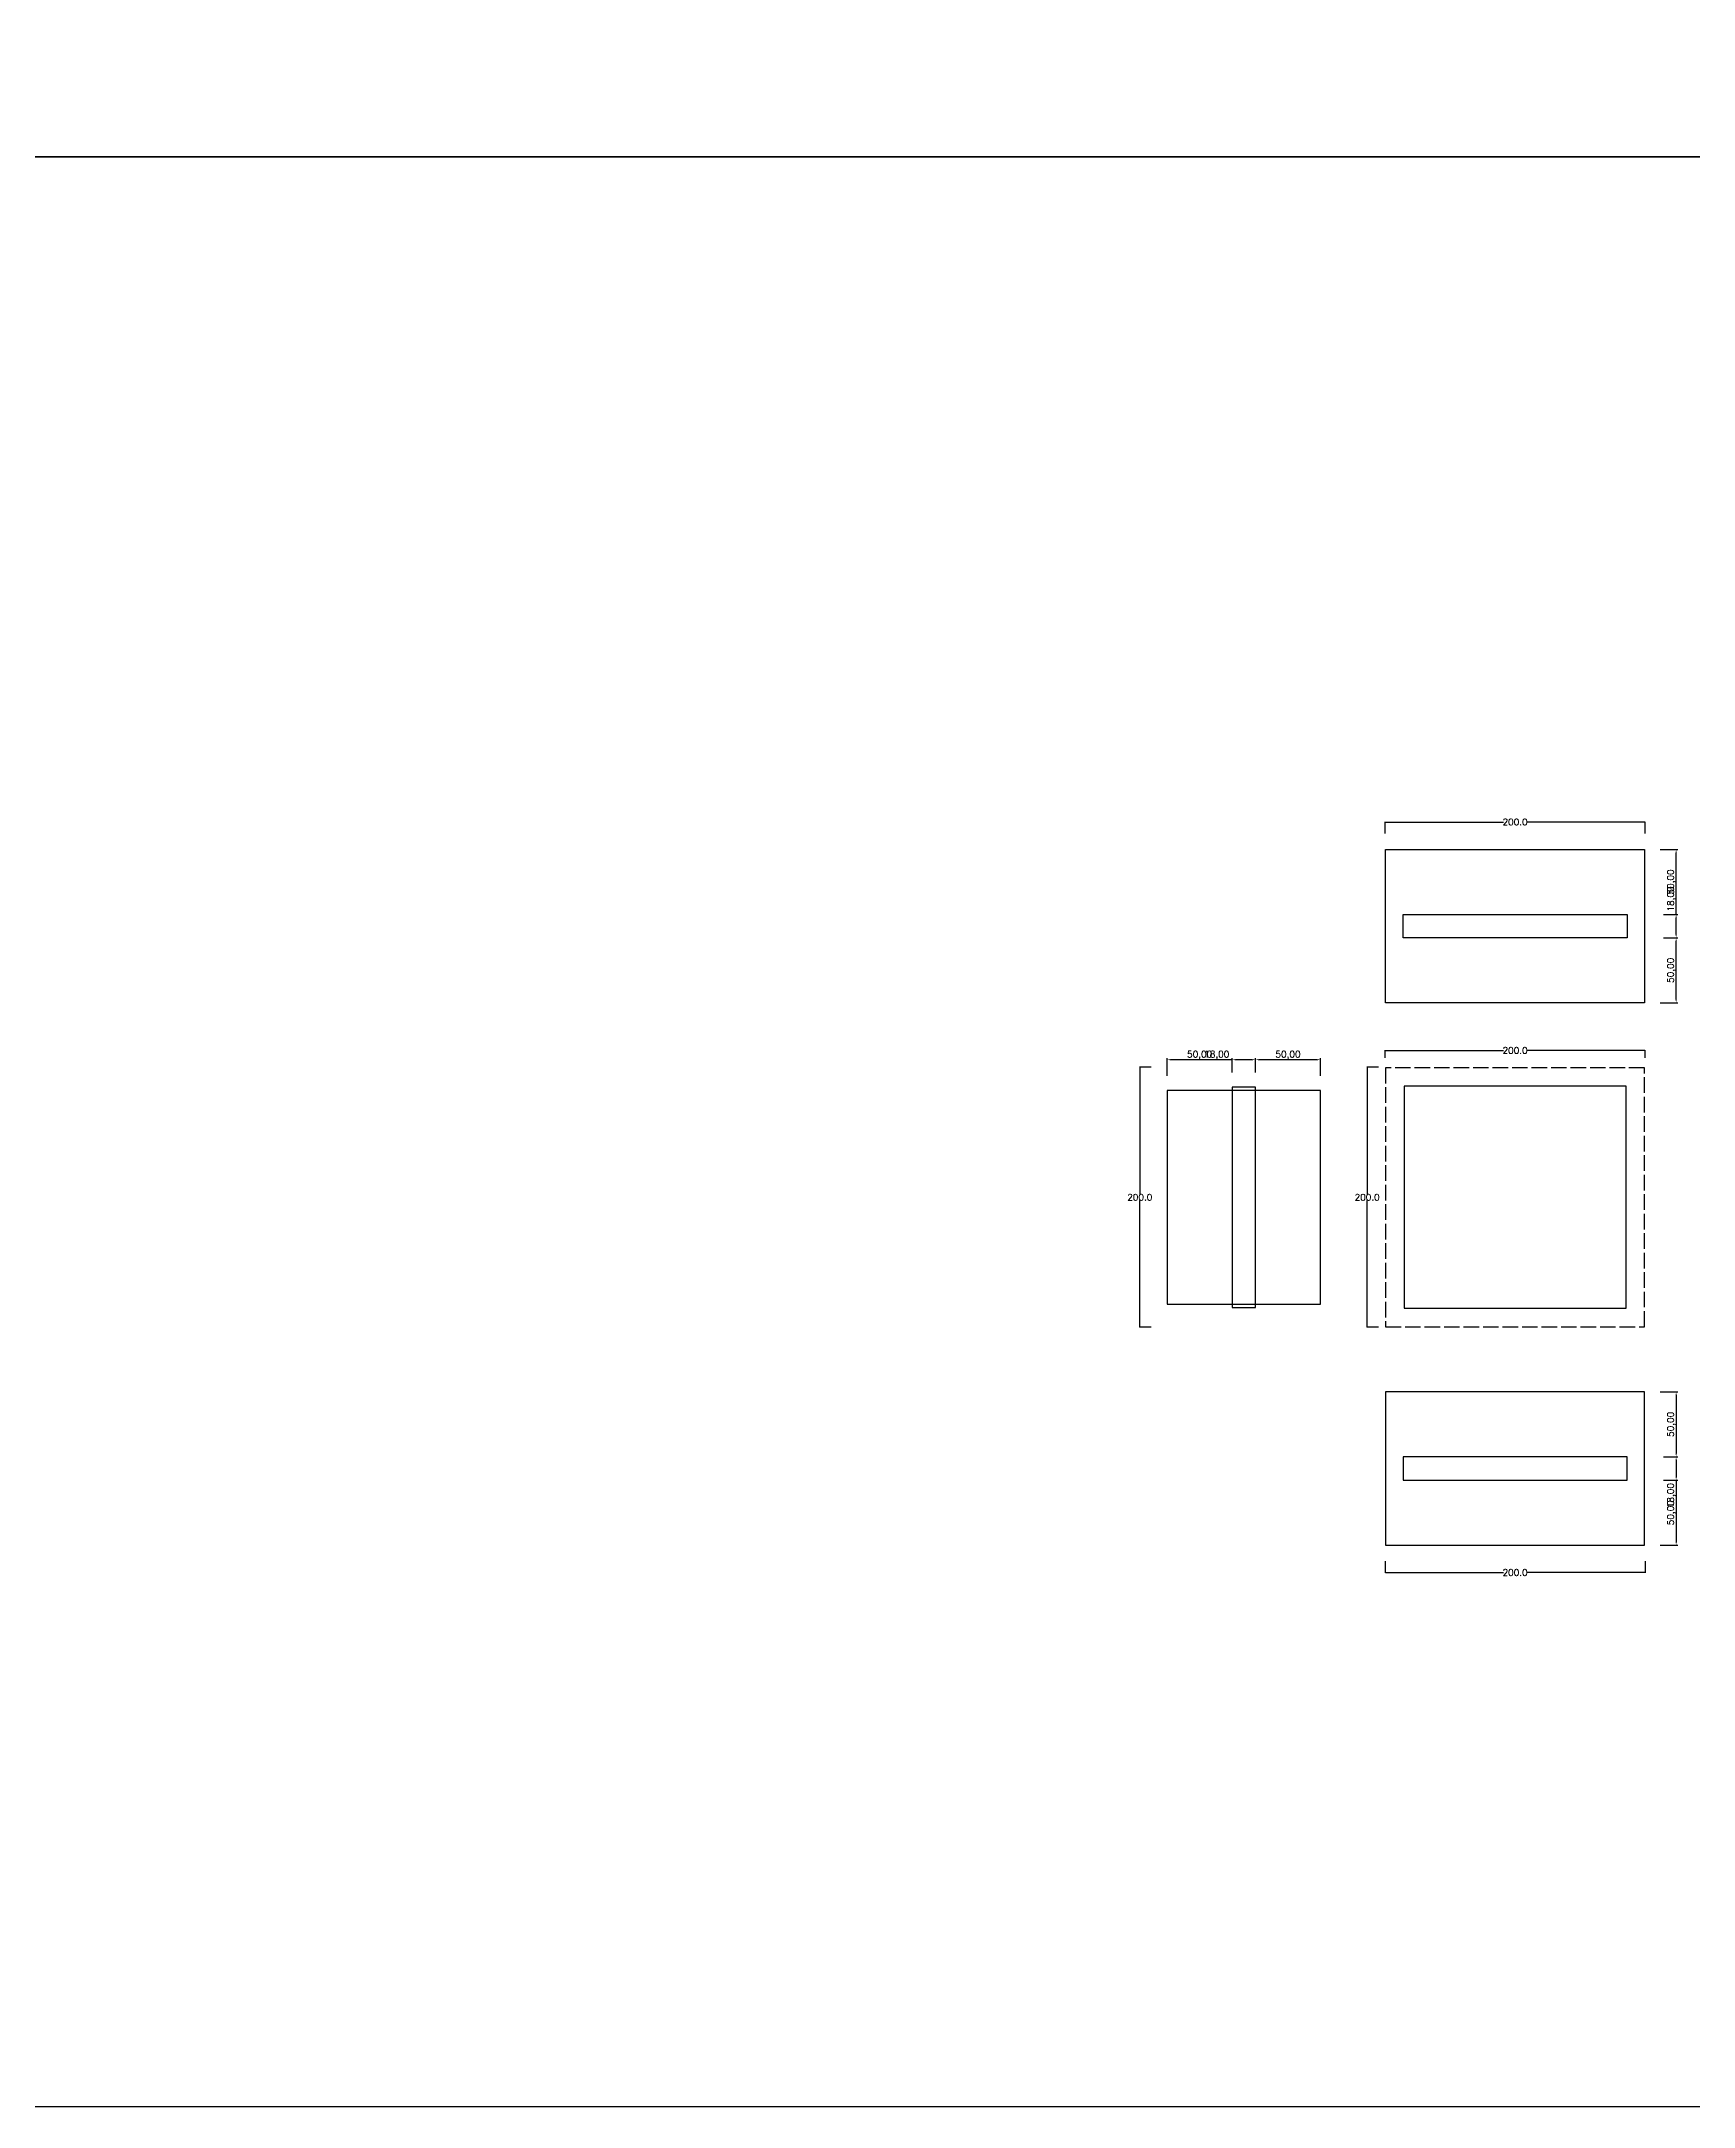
# Model space of a CAD drawing. Header units: millimetres. Extents: x 13291 to 28291, y 200 to 6643.
# Drawn here: x 22517 to 23788, y 200 to 1789 of the extents above; entities that cross this region are included whole.
import ezdxf

# ---------------------------------------------------------------- set-up
doc = ezdxf.new("R2010")
doc.units = ezdxf.units.MM
doc.linetypes.add('ACAD_ISO02W100', pattern=[15, 12, -3])
for name, color, linetype in [('TEXT', 3, 'Continuous'), ('치구', 7, 'Continuous'), ('치수', 7, 'Continuous')]:
    doc.layers.add(name, color=color, linetype=linetype)
doc.styles.get("Standard").update_dxf_attribs({"font": 'txt.shx', "bigfont": 'whgtxt.shx'})
doc.dimstyles.new('ISO-25', dxfattribs={"dimtxt": 2.5, "dimasz": 2.5, "dimexe": 1.25, "dimexo": 0.625, "dimtad": 1, "dimtxsty": 'Standard', "dimcen": 2.5, "dimadec": 0, "dimazin": 0, "dimtfac": 1, "dimtmove": 0, "dimatfit": 3, "dimfxl": 0, "dimarcsym": 0})
doc.dimstyles.get("Standard").update_dxf_attribs({"dimtxt": 7, "dimasz": 0.18, "dimexe": 0.18, "dimexo": 0.0625, "dimgap": 0.09, "dimtad": 0, "dimtih": 1, "dimtoh": 1, "dimdec": 1, "dimzin": 0, "dimdsep": 46, "dimtxsty": 'Standard', "dimcen": 0.09, "dimadec": 0, "dimazin": 0, "dimtfac": 1, "dimtdec": 1, "dimtofl": 0, "dimtmove": 0, "dimatfit": 3, "dimfxl": 0, "dimtolj": 1, "dimtzin": 0, "dimarcsym": 0})

# ---------------------------------------------------------------- blocks, each defined once
blk = doc.blocks.new('*D264')
at = {"layer": 'Defpoints', "color": 0, "linetype": 'Continuous'}
for p in [(23550.8, 1006.4), (23750.8, 1012.3), (23750.8, 1006.4)]:
    blk.add_point(p, dxfattribs=at)
at = {"layer": '치수', "color": 0, "linetype": 'Continuous', "lineweight": -2}
for p, q in [((23550.8, 1006.5), (23550.8, 1012.5)), ((23551, 1012.3), (23641.9, 1012.3)), ((23750.6, 1012.3), (23659.6, 1012.3)), ((23750.8, 1006.5), (23750.8, 1012.5))]:
    blk.add_line(p, q, dxfattribs=at)
at = {"layer": '치수', "color": 0, "linetype": 'Continuous'}
for points in [[(23551, 1012.3), (23551, 1012.3), (23550.8, 1012.3)], [(23750.6, 1012.3), (23750.6, 1012.3), (23750.8, 1012.3)]]:
    blk.add_solid(points, dxfattribs=at)
at = {"layer": '치수', "color": 0, "linetype": 'Continuous', "insert": (23650.8, 1012.3), "char_height": 5, "attachment_point": 5}
blk.add_mtext('\\A1;200.0', dxfattribs=at)
blk = doc.blocks.new('*D265')
at = {"layer": 'Defpoints', "color": 0, "linetype": 'Continuous'}
for p in [(23550.8, 1188), (23550.8, 1179.1), (23750.8, 1179.1)]:
    blk.add_point(p, dxfattribs=at)
at = {"layer": '치수', "color": 0, "linetype": 'Continuous', "lineweight": -2}
for p, q in [((23550.8, 1179.1), (23550.8, 1188.2)), ((23551, 1188), (23641.9, 1188)), ((23750.6, 1188), (23659.6, 1188)), ((23750.8, 1179.1), (23750.8, 1188.2))]:
    blk.add_line(p, q, dxfattribs=at)
at = {"layer": '치수', "color": 0, "linetype": 'Continuous'}
for points in [[(23551, 1188), (23551, 1188), (23550.8, 1188)], [(23750.6, 1188), (23750.6, 1188), (23750.8, 1188)]]:
    blk.add_solid(points, dxfattribs=at)
at = {"layer": '치수', "color": 0, "linetype": 'Continuous', "insert": (23650.8, 1188), "char_height": 5, "attachment_point": 5}
blk.add_mtext('\\A1;200.0', dxfattribs=at)
blk = doc.blocks.new('*D266')
at = {"layer": 'Defpoints', "color": 0, "linetype": 'Continuous'}
for p in [(23550.8, 619.5), (23550.8, 610.6), (23750.8, 619.5)]:
    blk.add_point(p, dxfattribs=at)
at = {"layer": '치수', "color": 0, "linetype": 'Continuous', "lineweight": -2}
for p, q in [((23550.8, 619.4), (23550.8, 610.4)), ((23551, 610.6), (23641.9, 610.6)), ((23750.6, 610.6), (23659.6, 610.6)), ((23750.8, 619.4), (23750.8, 610.4))]:
    blk.add_line(p, q, dxfattribs=at)
at = {"layer": '치수', "color": 0, "linetype": 'Continuous'}
for points in [[(23551, 610.6), (23551, 610.6), (23550.8, 610.6)], [(23750.6, 610.6), (23750.6, 610.6), (23750.8, 610.6)]]:
    blk.add_solid(points, dxfattribs=at)
at = {"layer": '치수', "color": 0, "linetype": 'Continuous', "insert": (23650.8, 610.6), "char_height": 5, "attachment_point": 5}
blk.add_mtext('\\A1;200.0', dxfattribs=at)
blk = doc.blocks.new('*D281')
at = {"layer": 'Defpoints', "color": 0}
for p in [(23433.1, 1005.1), (23433.1, 994.6), (23451.1, 994.6)]:
    blk.add_point(p, dxfattribs=at)
at = {"layer": '치수', "color": 0, "lineweight": -2}
for p, q in [((23433.1, 1005.1), (23411.9, 1005.1)), ((23433.1, 995.3), (23433.1, 1006.3)), ((23448.6, 1005.1), (23435.6, 1005.1)), ((23451.1, 995.3), (23451.1, 1006.3))]:
    blk.add_line(p, q, dxfattribs=at)
at = {"layer": '치수', "color": 0}
for points in [[(23435.6, 1005.5), (23435.6, 1004.7), (23433.1, 1005.1)], [(23448.6, 1005.5), (23448.6, 1004.7), (23451.1, 1005.1)]]:
    blk.add_solid(points, dxfattribs=at)
at = {"layer": '치수', "color": 0, "insert": (23421.3, 1008.6), "char_height": 5, "attachment_point": 5}
blk.add_mtext('18,00', dxfattribs=at)
blk = doc.blocks.new('*D282')
at = {"layer": 'Defpoints', "color": 0}
for p in [(23451.1, 1005.1), (23451.1, 994.6), (23501.1, 992.1)]:
    blk.add_point(p, dxfattribs=at)
at = {"layer": '치수', "color": 0, "lineweight": -2}
for p, q in [((23451.1, 995.3), (23451.1, 1006.3)), ((23498.6, 1005.1), (23453.6, 1005.1)), ((23501.1, 992.8), (23501.1, 1006.3))]:
    blk.add_line(p, q, dxfattribs=at)
at = {"layer": '치수', "color": 0}
for points in [[(23453.6, 1005.5), (23453.6, 1004.7), (23451.1, 1005.1)], [(23498.6, 1005.5), (23498.6, 1004.7), (23501.1, 1005.1)]]:
    blk.add_solid(points, dxfattribs=at)
at = {"layer": '치수', "color": 0, "insert": (23476.1, 1008.6), "char_height": 5, "attachment_point": 5}
blk.add_mtext('50,00', dxfattribs=at)
blk = doc.blocks.new('*D283')
at = {"layer": 'Defpoints', "color": 0, "linetype": 'Continuous'}
for p in [(23545.9, 999.3), (23537, 799.3), (23545.9, 799.3)]:
    blk.add_point(p, dxfattribs=at)
at = {"layer": '치수', "color": 0, "linetype": 'Continuous', "lineweight": -2}
for p, q in [((23545.8, 999.3), (23536.8, 999.3)), ((23537, 999.1), (23537, 901.9)), ((23537, 799.5), (23537, 896.7)), ((23545.8, 799.3), (23536.8, 799.3))]:
    blk.add_line(p, q, dxfattribs=at)
at = {"layer": '치수', "color": 0, "linetype": 'Continuous'}
for points in [[(23537, 999.1), (23537, 999.1), (23537, 999.3)], [(23537, 799.5), (23537, 799.5), (23537, 799.3)]]:
    blk.add_solid(points, dxfattribs=at)
at = {"layer": '치수', "color": 0, "linetype": 'Continuous', "insert": (23537, 899.3), "char_height": 5, "attachment_point": 5}
blk.add_mtext('\\A1;200.0', dxfattribs=at)
blk = doc.blocks.new('*D284')
at = {"layer": 'Defpoints', "color": 0, "linetype": 'Continuous'}
for p in [(23371, 999.3), (23362.1, 799.3), (23371, 799.3)]:
    blk.add_point(p, dxfattribs=at)
at = {"layer": '치수', "color": 0, "linetype": 'Continuous', "lineweight": -2}
for p, q in [((23370.9, 999.3), (23361.9, 999.3)), ((23362.1, 999.1), (23362.1, 901.9)), ((23362.1, 799.5), (23362.1, 896.7)), ((23370.9, 799.3), (23361.9, 799.3))]:
    blk.add_line(p, q, dxfattribs=at)
at = {"layer": '치수', "color": 0, "linetype": 'Continuous'}
for points in [[(23362.1, 999.1), (23362.1, 999.1), (23362.1, 999.3)], [(23362.1, 799.5), (23362.1, 799.5), (23362.1, 799.3)]]:
    blk.add_solid(points, dxfattribs=at)
at = {"layer": '치수', "color": 0, "linetype": 'Continuous', "insert": (23362.1, 899.3), "char_height": 5, "attachment_point": 5}
blk.add_mtext('\\A1;200.0', dxfattribs=at)
blk = doc.blocks.new('*D285')
at = {"layer": 'Defpoints', "color": 0}
for p in [(23383.1, 1005.1), (23383.1, 992.1), (23433.1, 994.6)]:
    blk.add_point(p, dxfattribs=at)
at = {"layer": '치수', "color": 0, "lineweight": -2}
for p, q in [((23383.1, 992.8), (23383.1, 1006.3)), ((23430.6, 1005.1), (23385.6, 1005.1)), ((23433.1, 995.3), (23433.1, 1006.3))]:
    blk.add_line(p, q, dxfattribs=at)
at = {"layer": '치수', "color": 0}
for points in [[(23385.6, 1005.5), (23385.6, 1004.7), (23383.1, 1005.1)], [(23430.6, 1005.5), (23430.6, 1004.7), (23433.1, 1005.1)]]:
    blk.add_solid(points, dxfattribs=at)
at = {"layer": '치수', "color": 0, "insert": (23408.1, 1008.6), "char_height": 5, "attachment_point": 5}
blk.add_mtext('50,00', dxfattribs=at)
blk = doc.blocks.new('*D293')
at = {"layer": 'Defpoints', "color": 0}
for p in [(23761.8, 749.6), (23764.3, 699.6), (23774.7, 699.6)]:
    blk.add_point(p, dxfattribs=at)
at = {"layer": '치수', "color": 0, "lineweight": -2}
for p, q in [((23762.4, 749.6), (23776, 749.6)), ((23774.7, 747.1), (23774.7, 702.1)), ((23764.9, 699.6), (23776, 699.6))]:
    blk.add_line(p, q, dxfattribs=at)
at = {"layer": '치수', "color": 0}
for points in [[(23774.3, 747.1), (23775.1, 747.1), (23774.7, 749.6)], [(23774.3, 702.1), (23775.1, 702.1), (23774.7, 699.6)]]:
    blk.add_solid(points, dxfattribs=at)
at = {"layer": '치수', "color": 0, "insert": (23771.2, 724.6), "char_height": 5, "attachment_point": 5, "rotation": 90}
blk.add_mtext('50,00', dxfattribs=at)
blk = doc.blocks.new('*D294')
at = {"layer": 'Defpoints', "color": 0}
for p in [(23764.3, 699.6), (23764.3, 681.6), (23774.7, 681.6)]:
    blk.add_point(p, dxfattribs=at)
at = {"layer": '치수', "color": 0, "lineweight": -2}
for p, q in [((23764.9, 699.6), (23776, 699.6)), ((23774.7, 697.1), (23774.7, 684.1)), ((23764.9, 681.6), (23776, 681.6)), ((23774.7, 681.6), (23774.7, 660.4))]:
    blk.add_line(p, q, dxfattribs=at)
at = {"layer": '치수', "color": 0}
for points in [[(23774.3, 697.1), (23775.1, 697.1), (23774.7, 699.6)], [(23774.3, 684.1), (23775.1, 684.1), (23774.7, 681.6)]]:
    blk.add_solid(points, dxfattribs=at)
at = {"layer": '치수', "color": 0, "insert": (23771.2, 669.8), "char_height": 5, "attachment_point": 5, "rotation": 90}
blk.add_mtext('18,00', dxfattribs=at)
blk = doc.blocks.new('*D296')
at = {"layer": 'Defpoints', "color": 0}
for p in [(23764.3, 1098.9), (23774.7, 1098.9), (23761.8, 1048.9)]:
    blk.add_point(p, dxfattribs=at)
at = {"layer": '치수', "color": 0, "lineweight": -2}
for p, q in [((23764.9, 1098.9), (23776, 1098.9)), ((23774.7, 1051.4), (23774.7, 1096.4)), ((23762.4, 1048.9), (23776, 1048.9))]:
    blk.add_line(p, q, dxfattribs=at)
at = {"layer": '치수', "color": 0}
for points in [[(23774.3, 1096.4), (23775.1, 1096.4), (23774.7, 1098.9)], [(23774.3, 1051.4), (23775.1, 1051.4), (23774.7, 1048.9)]]:
    blk.add_solid(points, dxfattribs=at)
at = {"layer": '치수', "color": 0, "insert": (23771.2, 1073.9), "char_height": 5, "attachment_point": 5, "rotation": 90}
blk.add_mtext('50,00', dxfattribs=at)
blk = doc.blocks.new('*D297')
at = {"layer": 'Defpoints', "color": 0}
for p in [(23761.8, 1166.9), (23774.7, 1166.9), (23764.3, 1116.9)]:
    blk.add_point(p, dxfattribs=at)
at = {"layer": '치수', "color": 0, "lineweight": -2}
for p, q in [((23762.4, 1166.9), (23776, 1166.9)), ((23774.7, 1119.4), (23774.7, 1164.4)), ((23764.9, 1116.9), (23776, 1116.9))]:
    blk.add_line(p, q, dxfattribs=at)
at = {"layer": '치수', "color": 0}
for points in [[(23774.3, 1164.4), (23775.1, 1164.4), (23774.7, 1166.9)], [(23774.3, 1119.4), (23775.1, 1119.4), (23774.7, 1116.9)]]:
    blk.add_solid(points, dxfattribs=at)
at = {"layer": '치수', "color": 0, "insert": (23771.2, 1141.9), "char_height": 5, "attachment_point": 5, "rotation": 90}
blk.add_mtext('50,00', dxfattribs=at)
blk = doc.blocks.new('*D298')
at = {"layer": 'Defpoints', "color": 0}
for p in [(23764.3, 1116.9), (23774.7, 1116.9), (23764.3, 1098.9)]:
    blk.add_point(p, dxfattribs=at)
at = {"layer": '치수', "color": 0, "lineweight": -2}
for p, q in [((23774.7, 1116.9), (23774.7, 1138.2)), ((23764.9, 1116.9), (23776, 1116.9)), ((23774.7, 1101.4), (23774.7, 1114.4)), ((23764.9, 1098.9), (23776, 1098.9))]:
    blk.add_line(p, q, dxfattribs=at)
at = {"layer": '치수', "color": 0}
for points in [[(23774.3, 1114.4), (23775.1, 1114.4), (23774.7, 1116.9)], [(23774.3, 1101.4), (23775.1, 1101.4), (23774.7, 1098.9)]]:
    blk.add_solid(points, dxfattribs=at)
at = {"layer": '치수', "color": 0, "insert": (23771.2, 1128.8), "char_height": 5, "attachment_point": 5, "rotation": 90}
blk.add_mtext('18,00', dxfattribs=at)
blk = doc.blocks.new('*D302')
at = {"layer": 'Defpoints', "color": 0}
for p in [(23764.3, 681.6), (23761.8, 631.6), (23774.7, 631.6)]:
    blk.add_point(p, dxfattribs=at)
at = {"layer": '치수', "color": 0, "lineweight": -2}
for p, q in [((23764.9, 681.6), (23776, 681.6)), ((23774.7, 679.1), (23774.7, 634.1)), ((23762.4, 631.6), (23776, 631.6))]:
    blk.add_line(p, q, dxfattribs=at)
at = {"layer": '치수', "color": 0}
for points in [[(23774.3, 679.1), (23775.1, 679.1), (23774.7, 681.6)], [(23774.3, 634.1), (23775.1, 634.1), (23774.7, 631.6)]]:
    blk.add_solid(points, dxfattribs=at)
at = {"layer": '치수', "color": 0, "insert": (23771.2, 656.6), "char_height": 5, "attachment_point": 5, "rotation": 90}
blk.add_mtext('50,00', dxfattribs=at)

msp = doc.modelspace()

# ---------------------------------------------------------------- linework, layer by layer
at = {"layer": 'TEXT', "color": 6}
for points in [[(22291.441, 1699.699), (22291.441, 3199.699), (25291.441, 3199.699), (25291.441, 1699.699)], [(22291.441, 199.699), (22291.441, 1699.699), (25291.441, 1699.699), (25291.441, 199.699)]]:
    msp.add_lwpolyline(points, close=True, dxfattribs=at)
at = {"layer": '치구'}
for points in [[(23750.43, 1166.942), (23750.43, 1048.942), (23551.13, 1048.942), (23551.13, 1166.942)], [(23501.13, 981.542), (23383.13, 981.542), (23383.13, 817.042), (23501.13, 817.042)], [(23565.38, 984.692), (23565.38, 813.892), (23736.18, 813.892), (23736.18, 984.692)], [(23750.43, 631.642), (23750.43, 749.642), (23551.13, 749.642), (23551.13, 631.642)]]:
    msp.add_lwpolyline(points, close=True, dxfattribs=at)
at = {"layer": '치구', "color": 1}
for points in [[(23564.63, 1098.942), (23564.63, 1116.942), (23736.93, 1116.942), (23736.93, 1098.942)], [(23433.13, 814.442), (23451.13, 814.442), (23451.13, 984.142), (23433.13, 984.142)], [(23564.63, 699.642), (23564.63, 681.642), (23736.93, 681.642), (23736.93, 699.642)]]:
    msp.add_lwpolyline(points, close=True, dxfattribs=at)
at = {"layer": '치구', "color": 6, "linetype": 'ACAD_ISO02W100'}
msp.add_lwpolyline([(23551.13, 998.942), (23551.13, 799.642), (23750.43, 799.642), (23750.43, 998.942)], close=True, dxfattribs=at)

# ---------------------------------------------------------------- dimensions: what is measured, and where the dimension line sits
at = {"layer": '치수', "color": 4, "linetype": 'Continuous'}
for base, p1, p2, picture, middle in [((23550.78, 1187.983), (23750.78, 1179.078), (23550.78, 1179.078), '*D265', (23650.78, 1187.983)), ((23750.78, 1012.282), (23550.78, 1006.398), (23750.78, 1006.398), '*D264', (23650.78, 1012.282)), ((23550.78, 610.601), (23750.78, 619.506), (23550.78, 619.506), '*D266', (23650.78, 610.601))]:
    dim = msp.add_linear_dim(base=base, p1=p1, p2=p2, dimstyle='Standard', override={"dimtxt": 5}, dxfattribs=at)
    dim.commit()
    dim.dimension.update_dxf_attribs({"geometry": picture, "text_midpoint": middle})
at = {"layer": '치수', "color": 4}
for base, p1, p2, angle, picture, middle in [((23774.727, 1166.942), (23764.269, 1116.942), (23761.769, 1166.942), 90, '*D297', (23771.185, 1141.942)), ((23774.727, 1116.942), (23764.269, 1098.942), (23764.269, 1116.942), 90, '*D298', (23771.185, 1128.817)), ((23774.727, 1098.942), (23761.769, 1048.942), (23764.269, 1098.942), 90, '*D296', (23771.185, 1073.942)), ((23383.13, 1005.1), (23433.13, 994.642), (23383.13, 992.142), 180, '*D285', (23408.13, 1008.641)), ((23433.13, 1005.1), (23451.13, 994.642), (23433.13, 994.642), 180, '*D281', (23421.255, 1008.641)), ((23451.13, 1005.1), (23501.13, 992.142), (23451.13, 994.642), 180, '*D282', (23476.13, 1008.641)), ((23774.727, 699.642), (23761.769, 749.642), (23764.269, 699.642), 270, '*D293', (23771.185, 724.642)), ((23774.727, 681.642), (23764.269, 699.642), (23764.269, 681.642), 270, '*D294', (23771.185, 669.767)), ((23774.727, 631.642), (23764.269, 681.642), (23761.769, 631.642), 270, '*D302', (23771.185, 656.642))]:
    dim = msp.add_linear_dim(base=base, p1=p1, p2=p2, angle=angle, dimstyle='ISO-25', override={"dimtxt": 5, "dimzin": 0}, dxfattribs=at)
    dim.commit()
    dim.dimension.update_dxf_attribs({"geometry": picture, "text_midpoint": middle})
at = {"layer": '치수', "color": 4, "linetype": 'Continuous'}
for base, p1, p2, picture, middle in [((23362.089, 799.292), (23370.994, 999.292), (23370.994, 799.292), '*D284', (23362.089, 899.292)), ((23536.983, 799.292), (23545.888, 999.292), (23545.888, 799.292), '*D283', (23536.983, 899.292))]:
    dim = msp.add_linear_dim(base=base, p1=p1, p2=p2, angle=90, dimstyle='Standard', override={"dimtxt": 5}, dxfattribs=at)
    dim.commit()
    dim.dimension.update_dxf_attribs({"geometry": picture, "text_midpoint": middle})

doc.saveas('drawing.dxf')
